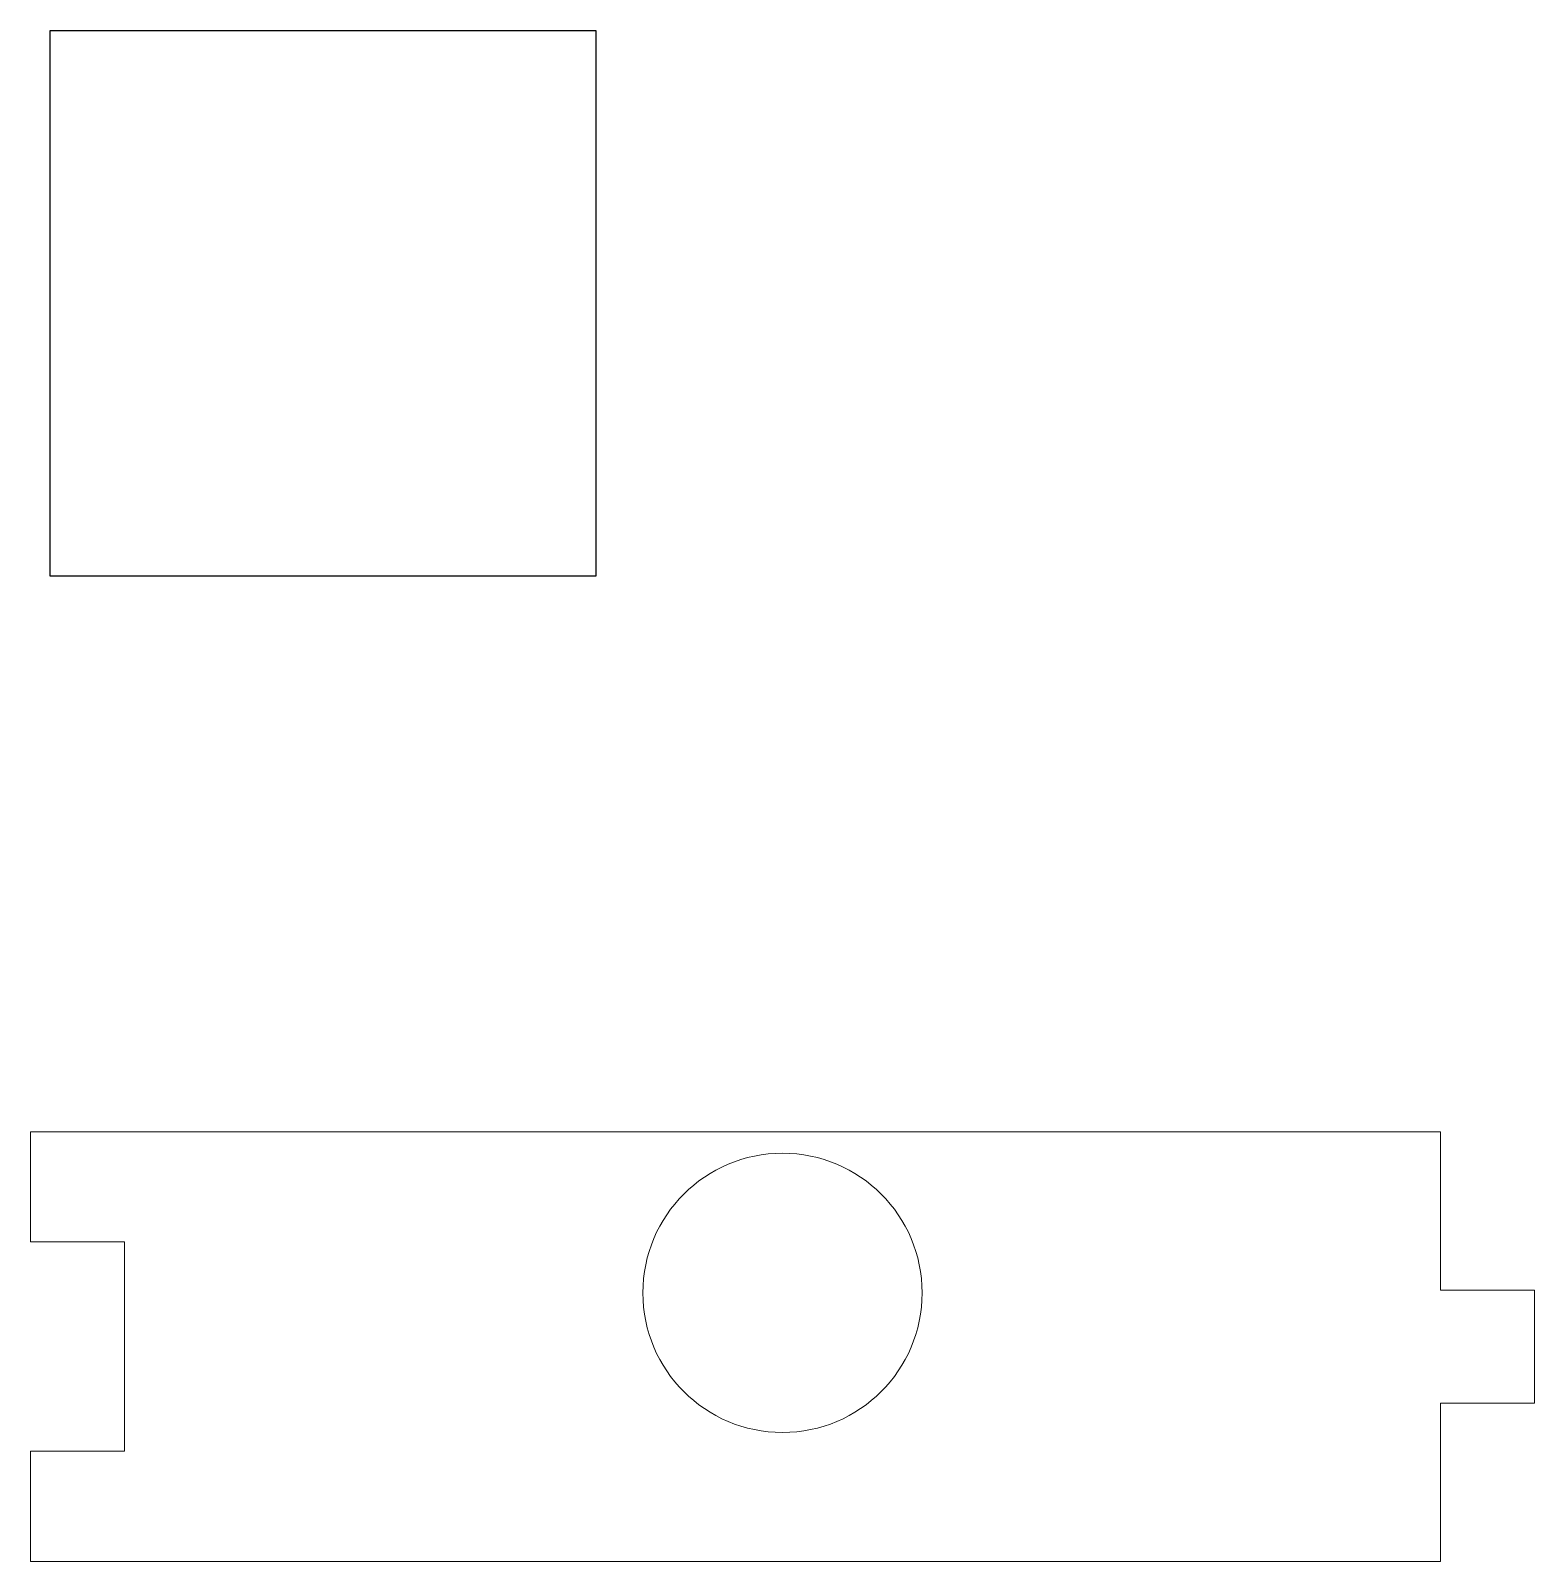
# Model space of a CAD drawing. Header units: millimetres. Extents: x 0 to 70, y 0 to 71.3.
import ezdxf

# ---------------------------------------------------------------- set-up
doc = ezdxf.new("R2010")
doc.units = ezdxf.units.MM

msp = doc.modelspace()

# ---------------------------------------------------------------- linework, layer by layer
at = {"color": 7, "linetype": 'Continuous', "lineweight": 15}
for p, q in [((0, 20), (65.627, 20)), ((0, 14.873), (0, 20)), ((65.627, 20), (65.627, 12.627)), ((4.373, 14.873), (0, 14.873)), ((4.373, 5.127), (4.373, 14.873)), ((65.627, 12.627), (70, 12.627)), ((70, 12.627), (70, 7.373)), ((65.627, 7.373), (65.627, 0)), ((70, 7.373), (65.627, 7.373)), ((0, 0), (0, 5.127)), ((0, 5.127), (4.373, 5.127)), ((65.627, 0), (0, 0))]:
    msp.add_line(p, q, dxfattribs=at)
msp.add_lwpolyline([(0.904, 45.86), (0.904, 71.26), (26.304, 71.26), (26.304, 45.86)], close=True)
msp.add_circle((35, 12.5), 6.5, dxfattribs=at)

doc.saveas('drawing.dxf')
